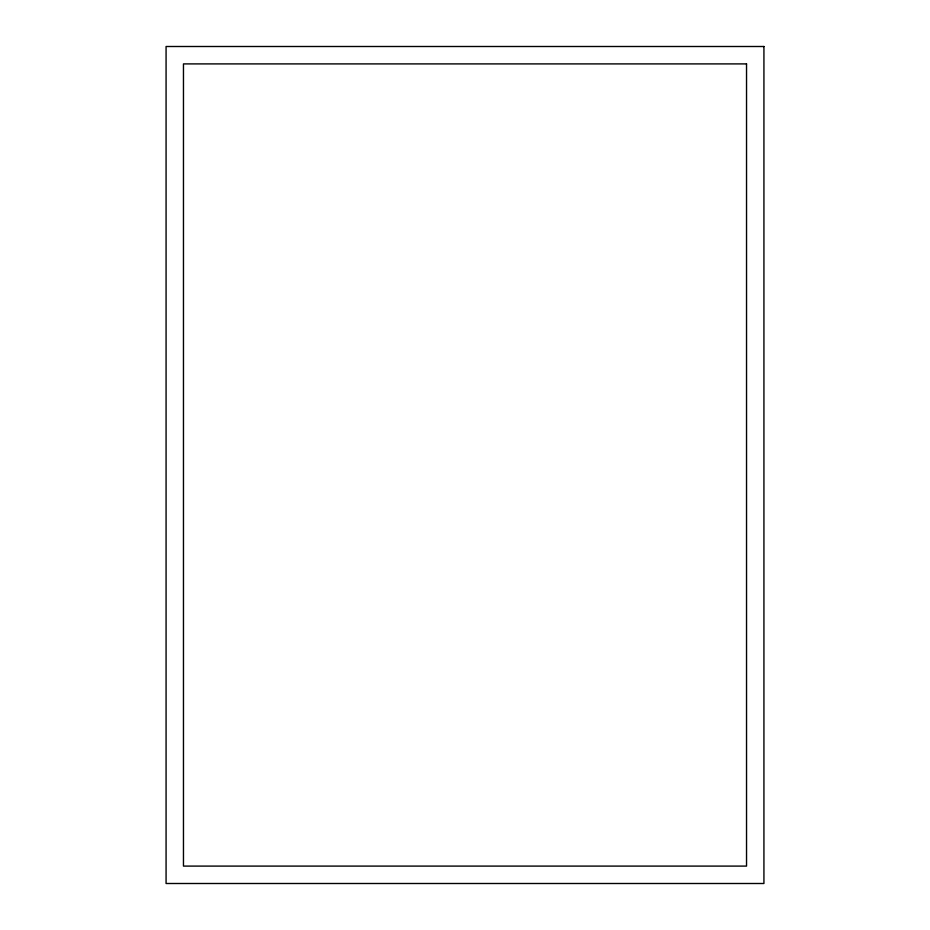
<?xml version="1.0" encoding="UTF-8"?>
<svg xmlns="http://www.w3.org/2000/svg" width="930" height="930" viewBox="0 0 930 930"><rect width="100%" height="100%" fill="white"/><g stroke="black" fill="none" stroke-linecap="round" stroke-linejoin="round"><path stroke-width="1.4" d="M763.925 46.5L166.075 46.5L166.075 883.5L763.925 883.5L763.925 46.5M746.534 63.903L183.466 63.903L183.466 866.097L746.534 866.097L746.534 63.903"/></g></svg>
